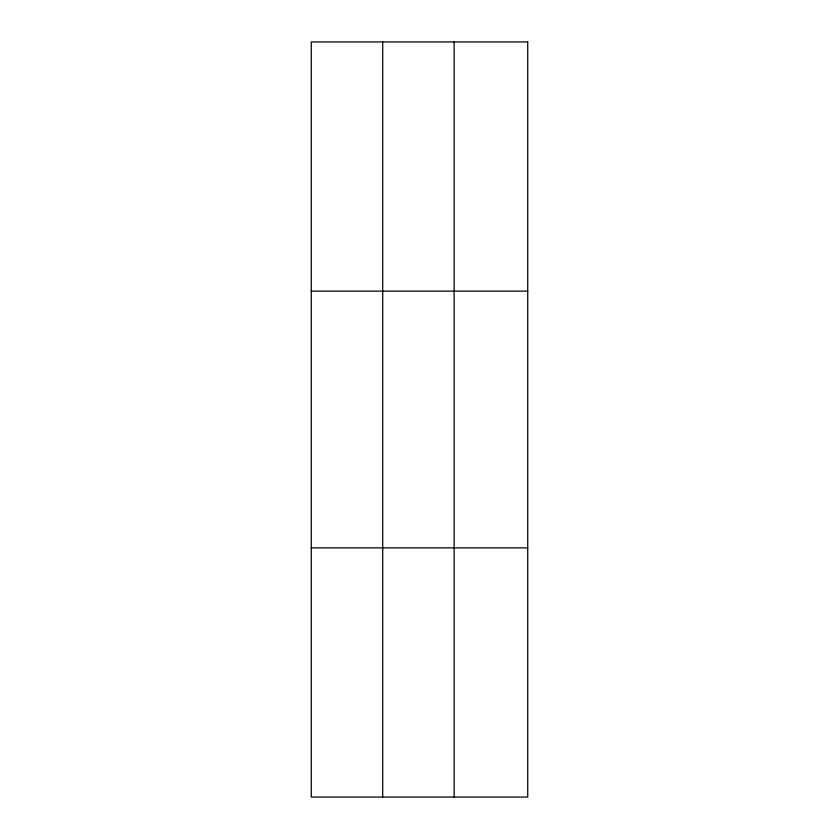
<?xml version="1.0" encoding="UTF-8"?>
<svg xmlns="http://www.w3.org/2000/svg" width="839" height="839" viewBox="0 0 839 839"><rect width="100%" height="100%" fill="white"/><g stroke="black" fill="none" stroke-linecap="round" stroke-linejoin="round"><path stroke-width="1.26" d="M454.13 797.05L454.13 41.95M311.269 291.133L527.731 291.133M311.269 547.867L527.731 547.867M382.699 41.95L382.699 797.05M527.731 41.95L527.731 797.05L311.269 797.05L311.269 41.95L527.731 41.95"/></g></svg>
